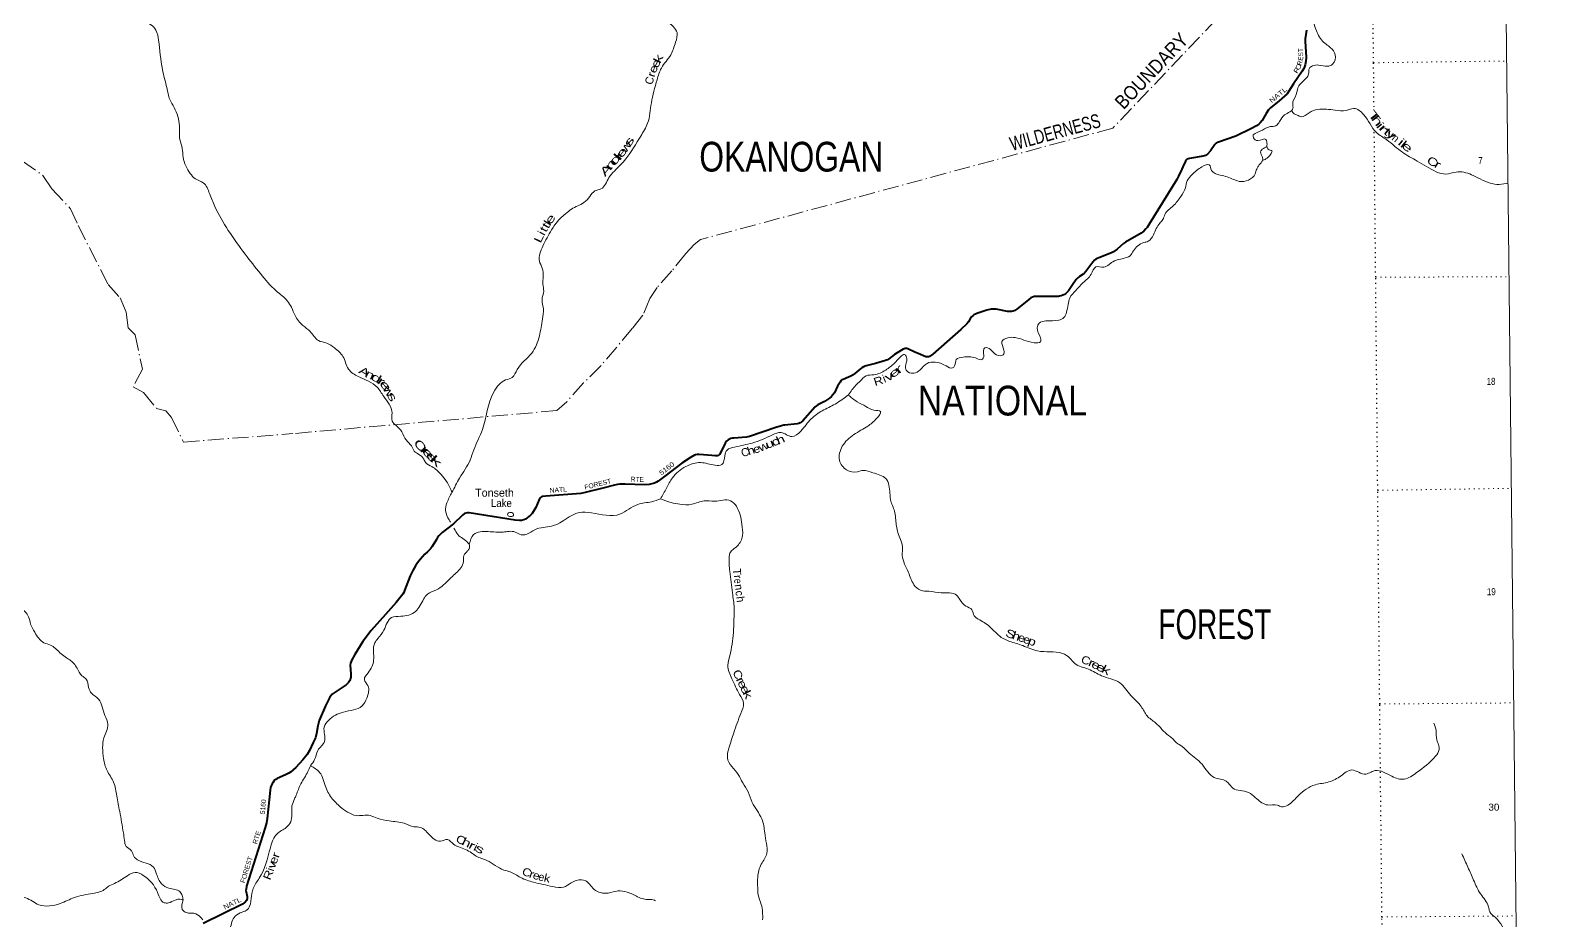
# Model space of a CAD drawing. Header units: feet. Extents: x -2 to 244583, y 367190 to 553316.
# Drawn here: x 206434 to 244583, y 462926 to 485162 of the extents above; entities that cross this region are included whole.
import ezdxf
from ezdxf.enums import TextEntityAlignment as Align

# ---------------------------------------------------------------- set-up
doc = ezdxf.new("R2010")
doc.units = ezdxf.units.FT
doc.header["$LTSCALE"] = 80
doc.linetypes.add('DOT_DASHED', pattern=[7.7, 5, -1.2, 0.3, -1.2])
doc.linetypes.add('DOTTED', pattern=[1.5, 0.3, -1.2])
for name, color, linetype, lineweight in [('26', 7, 'Continuous', 40), ('27', 7, 'Continuous', 35), ('39', 7, 'Continuous', 13), ('4', 7, 'Continuous', 13), ('41', 7, 'Continuous', 13), ('44', 7, 'DOT_DASHED', 13), ('6', 7, 'DOTTED', 25), ('7', 7, 'DOTTED', 13)]:
    doc.layers.add(name, color=color, linetype=linetype, lineweight=lineweight)

msp = doc.modelspace()

# ---------------------------------------------------------------- linework, layer by layer
at = {"layer": '26'}
for points in [[(238315.56, 485169.62), (238282.99, 484954.51), (238277.35, 484894.1), (238302.55, 484486.71), (238294.55, 484393.06), (238277.66, 484305.27), (238261.66, 484253.69), (238246.33, 484215.64), (238201.74, 484144.98), (237988.8, 483828.57), (237875.66, 483644.55), (237828.81, 483581.32), (237764.82, 483519.07), (237630.15, 483406.16), (237413.74, 483227.36), (237365.74, 483177.55), (237305.45, 483089.7), (237203.09, 482916.08), (237158.25, 482854.89), (237121.32, 482821.8), (237066.21, 482784.45), (236923.53, 482703.6), (236548.67, 482525.82), (236111.19, 482375.34), (236082.31, 482361.11), (236061.86, 482348.66), (236046.76, 482337.99), (236023.78, 482311.29), (235913.59, 482155.91), (235838.78, 482074.73), (235813.89, 482055.17), (235787.22, 482040.94), (235734.78, 482025.72), (235386.34, 481965.6), (235357.04, 481959.12), (235333.93, 481944.89), (235309.04, 481923.54), (235286.97, 481895.29), (235225.87, 481755.95)], [(235225.87, 481755.95), (235199.49, 481695.8), (235117.06, 481519.77), (235074.65, 481441.14), (234386.04, 480322.46), (234328.68, 480242.64), (234298.46, 480205.28), (234245.13, 480150.14), (234180.46, 480098.85), (233793.61, 479876.22), (233738.52, 479839.15), (233581.9, 479701.23), (233526.08, 479653.87), (233494.08, 479632.53), (233444.78, 479604.04), (233126.11, 479484.89), (233079.89, 479465.32), (233049.5, 479450.19), (233019.45, 479424.41), (232976.79, 479376.39), (232801.7, 479138.03), (232759.53, 479091.83), (232730.59, 479072.22), (232641.71, 479020.64), (232600.44, 478986.21), (232558.16, 478940.59), (232464.45, 478810.21), (232368.85, 478657.77), (232350.47, 478638.6), (232290.63, 478586.62), (232263.97, 478570.62), (232224.86, 478551.05), (232187.53, 478536.82), (232144.87, 478526.15), (232116.42, 478520.81), (232069.16, 478516.88), (231537.19, 478516.51), (231507.59, 478515.48), (231470.26, 478501.25), (231429.37, 478479.9), (231373.59, 478445.18), (231072.96, 478204.2), (231022.2, 478170.75), (230984.08, 478152.62), (230939.64, 478141.95), (230896.98, 478138.39), (230845.96, 478141.67), (230560.12, 478198.86), (230511.84, 478203.06), (230473.02, 478202.42), (230435.68, 478197.08), (230323.59, 478171.77), (230075.82, 478091.01), (230040.17, 478076.12), (229999.28, 478054.78), (229974.4, 478035.21), (229940.62, 478004.97), (229906.85, 477960.51), (229867.74, 477880.46), (229830.56, 477834.44), (229674.03, 477690.45), (228978.24, 477072.96), (228894.48, 477021.33), (228871.37, 477010.65), (228848.26, 477005.32), (228825.15, 477005.32), (228802.47, 477011.55), (228608.64, 477089.32), (228528.7, 477123.67)], [(228528.7, 477123.67), (228348.75, 477206.31), (228329.64, 477213.44), (228324.31, 477214.33), (228306.08, 477216.99), (228287.86, 477216.99), (228261.64, 477211.65), (228239.87, 477202.76), (228197.82, 477179.82), (228018.78, 477065.79), (227865.67, 476949.3), (227846.12, 476936.84), (227798.05, 476918.76), (227548.19, 476844.04), (227314.6, 476785.65), (227244.25, 476760.37), (227201.72, 476737.63), (227179.5, 476721.62), (227075.39, 476636.4), (226983.07, 476563.31), (226931.52, 476529.51), (226870.61, 476497.71), (226734.2, 476444.13), (226706.65, 476431.68), (226691.05, 476420.07), (226661.32, 476380.1), (226598.71, 476279.12), (226516.44, 476107.95), (226473.53, 476048.71), (226443.56, 476015.46), (226397.34, 475978.1), (226266.97, 475893.82), (226106.7, 475807.35), (226069.37, 475786), (226036.07, 475756.74), (225729.81, 475414.29), (225686.28, 475373.34), (225664.95, 475359.11), (225629.4, 475344.88), (225584.39, 475335.16), (225283.69, 475306.13), (225251.65, 475302.19), (225196.54, 475287.96), (225055.73, 475243.88), (224393.93, 475015.82), (224358.38, 475006.93), (224320.48, 474999.73), (224005.64, 474976.53), (223971.75, 474974.91), (223933.52, 474971.35), (223910.42, 474964.24), (223864.2, 474937.56), (223825.98, 474903.76), (223786.6, 474851.76), (223687.19, 474644), (223647.32, 474571.14), (223637.54, 474560.47), (223624.21, 474548.01), (223592.33, 474539.4), (223536.22, 474535.56), (223451.75, 474543.23), (223138.03, 474571.14), (223086.01, 474569.75), (223045.59, 474564.02), (223018.92, 474553.35), (222920.47, 474494.35), (222707.75, 474349.47), (222278.77, 474025.29), (222114.1, 473904.12), (222069.66, 473875.66), (222020.23, 473855.42), (221954.11, 473832.97), (221886.56, 473818.74), (221761.91, 473810.88), (221291.89, 473829.69), (221154.18, 473827.63), (221099.07, 473820.52), (221023.24, 473805.2), (220729.31, 473723.72), (220261.23, 473607.12), (220182.69, 473594.63), (219308.8, 473529.31), (219222.76, 473516.37), (219188.99, 473500.36), (219171.21, 473486.13), (219141.34, 473447.81), (219055.89, 473246.33), (218993.45, 473133.94), (218966.78, 473091.25), (218926.2, 473050.22)], [(218926.2, 473050.22), (218845.9, 472984.53), (218796.13, 472950.73), (218757.02, 472932.95), (218701.91, 472920.49), (218646.81, 472916.94), (218544.57, 472924.89), (217393.61, 473112.77), (217351.79, 473114.39), (217307.35, 473107.28), (217277.13, 473093.05), (217229.88, 473051.55), (217004.14, 472833.69), (216722.18, 472616.96), (216634.51, 472532.74), (216604.29, 472495.39), (216576.06, 472446.85), (216468.3, 472271.27), (216450.52, 472244.59), (216427.41, 472214.35), (216349.2, 472134.31), (216286.27, 472076.37), (216167.88, 471943.98), (216104.77, 471863.94), (216053.52, 471787.65), (215982.11, 471671.84), (215914.58, 471536.81), (215778.57, 471168.46), (215760.8, 471123.99), (215736.44, 471079.16), (215566.75, 470872.3), (215306.02, 470575.05), (214946.38, 470175.15), (214737.63, 469892.88), (214533.41, 469574.29), (214457.78, 469437.74), (214425.78, 469352.36), (214420.88, 469301.63), (214440.01, 469089.1), (214435.14, 469006.73), (214411.56, 468925.46), (214376.01, 468868.54), (214323.51, 468810.9), (213972.48, 468576.83), (213937.91, 468541.99), (213901.38, 468487.89), (213805.05, 468287.2), (213647.17, 467918.69), (213611.62, 467787.06), (213582.04, 467598.39), (213551.18, 467491.79), (213497.85, 467374.39), (213401.86, 467171.61), (213342.61, 467075.08), (213234.76, 466936.82), (213062.18, 466751.24)], [(213062.18, 466751.24), (212925.8, 466630.89), (212887.11, 466604.4), (212801.69, 466560.99), (212596.5, 466473.59), (212559.34, 466451.62), (212532.87, 466429.21), (212508.44, 466402.73), (212484.14, 466366.08), (212467.73, 466337.54), (212447.37, 466288.65), (212433.12, 466245.87), (212421.56, 466180.98), (212392.16, 465944.16), (212343.38, 465472.75), (212327.26, 465365.83), (212299.6, 465251.75), (211832.93, 463779.81), (211817.27, 463705.58), (211815.23, 463677.07), (211817.65, 463640.19), (211844.06, 463525.74), (211845.77, 463469.28), (211841.7, 463446.87), (211831.52, 463426.5), (211792.84, 463379.65), (211772.48, 463363.35), (211733.32, 463337.53), (210745.38, 462849.99)]]:
    msp.add_lwpolyline(points, dxfattribs=at)
at = {"layer": '39'}
for points in [[(221359.09, 496884.5), (221006.23, 496699.79), (220870.66, 496585.94), (220672.88, 496442.6), (220533.69, 496193.12), (220231.39, 495898.07), (220147.91, 495588.94), (220090.37, 495300.54), (219963.08, 495176.73), (219882.59, 494926.34), (219784.26, 494655.37), (219779.96, 494444.86), (219752.83, 494041.69), (219922.7, 493599.75), (220033.01, 493318.56), (219989.29, 492712.74), (219974.15, 492093.3), (220021.16, 491843.29), (220171.86, 491566.9), (220344.74, 491070.39), (220659.54, 490335.77), (220821.19, 489788.46), (220949.91, 489608.78), (220975.25, 489325.99), (221094.46, 488326.66), (221129.27, 487967.15), (221274.73, 487532.85), (221340.42, 487256.88), (221406.01, 487098.27), (221575.05, 486702.85), (221722.84, 486139.09), (221912.29, 485733.94), (222065.5, 485542.59), (222273.9, 485433.21), (222495.69, 485255.29), (222587.37, 485109.31), (222549.15, 484871.86), (222429.37, 484555.97), (222194.48, 484225.78), (222088.42, 483934.43), (221945.1, 483353.04), (221851.03, 482845.42), (221678.72, 482524.5), (221306.45, 481956.99), (221020.55, 481650.12), (220885.82, 481489.75), (220686.55, 481204.74), (220535.69, 481153.33), (220406.56, 481019.38), (220257.59, 480862.79), (219948.83, 480701.16), (219803.22, 480583.08), (219665.67, 480467.18), (219533, 480304.83), (219452.2, 480183.92), (219234.93, 479775.15), (219148.61, 479399.19), (219216.48, 479226.46), (219242.57, 479014.5), (219231.83, 478824.1), (219255.2, 478650.53), (219212.54, 478435.24), (219247.08, 478203.21), (219223.2, 477955.9), (219147.87, 477531.59), (218955.24, 477103.05), (218592.3, 476691.52), (218468.31, 476496.96), (218303.54, 476431.13), (218143.62, 476320.87), (218001.49, 476121.92), (217722.7, 475196.02), (217507.32, 474682.07), (217416.72, 474431.48), (217153.68, 473979.35), (216963.85, 473619.65)], [(208101, 487228.43), (208159.28, 486956.56), (208342.93, 486788.55), (208475.62, 486637.65), (208525.23, 486491.03), (208691.64, 486373.23), (208732.44, 486163.7), (208784.91, 485976.67), (208900.78, 485855.76), (208992.83, 485712.08), (209150.18, 485446.39), (209440.47, 485309.01), (209566.84, 485170.11), (209634.74, 484922.72), (209726.94, 484188.27), (209837.57, 483735.45), (209914.62, 483437.68), (210024.04, 483237.72), (210153.01, 482779.22), (210166.19, 482437.58), (210225.45, 482216.31), (210246.26, 481994.21), (210424.68, 481591.4), (210552.98, 481456.59), (210749.41, 481355.62), (210906.75, 481089.94), (211036.9, 480769.04), (211375.28, 480169.38), (211796.57, 479573.54), (212177.1, 479088.1), (212570.61, 478659.58), (212851.25, 478402.62), (212957.14, 478247.95)], [(239303.63, 486715.61), (239349.87, 486508.07), (239299.21, 486175.28), (239165.06, 485982.55), (238780.26, 485772.96), (238578.41, 485631.56), (238489.06, 485423.49), (238530.78, 485242.17), (238686.19, 484929.45), (238803.55, 484818.36), (238914.37, 484733.44), (239028.85, 484557.54), (238962.3, 484319.55), (238839.73, 484270.7), (238616.56, 484300.89), (238465.19, 484277.8), (238385.29, 484219.64), (238365.7, 484071.56), (238314.74, 483979.55), (238121.99, 483781.67), (238053.06, 483563.86), (237968.49, 483315.41), (237974.21, 483222.45), (237944.93, 483163.22)], [(237323.95, 482262.65), (237321.53, 482380.54), (237298.14, 482442.83), (237096.3, 482412.72), (236989.79, 482483.55), (236984.5, 482552.24), (237098.65, 482619.15), (237313.16, 482732.46), (237409.8, 482760.58), (237549.03, 482783.44), (237642.18, 482892.44), (237764.77, 483052.58), (237894.93, 483129.9), (237945.68, 483162.38)], [(237944.99, 483163.35), (238005.13, 483079.37), (238082.59, 483048.46), (238180.5, 483005.79), (238376.99, 483108.64), (238596.12, 483189.67), (239027.53, 483171.5), (239302.93, 483162.53), (239496.28, 483214.74), (239739.88, 483061.51), (240059.54, 482618.35), (240319.98, 482429.02), (240708.04, 482120.69), (241078.32, 481901.06), (241556.7, 481634.91), (241794.57, 481574.65), (242048.65, 481625.98), (242438.41, 481560.49), (242648.76, 481455.19), (242899.54, 481352.69), (243124.84, 481316.47), (243355.23, 481352.47)], [(237323.64, 482263.23), (237207.5, 482194.27), (237171.82, 482153.12), (237196.22, 482034.21), (237217.29, 481988.07), (237212.5, 481917.16)], [(237212.5, 481917.16), (237296.85, 481953.15), (237428.01, 482087.14), (237446.89, 482162.36), (237406.28, 482169.69), (237359.28, 482195.11), (237323.64, 482263.23)], [(226864.52, 476055.26), (227056.99, 476298.84), (227158.39, 476399.9), (227311.8, 476534.31), (227505.58, 476562.25), (227798.96, 476679.07), (228016.45, 476851.11), (228167.44, 477007.74), (228267.54, 477068.31), (228319.25, 477006.56), (228300.5, 476811.96), (228315.15, 476672.62), (228500.65, 476599.23), (228656.99, 476683.12), (228834.17, 476846.31), (229035.98, 476878.44), (229306.84, 476784.41), (229471.7, 476732.88), (229519.31, 476786.39), (229563.07, 476940.99), (229734.02, 477000.87), (230042.01, 476980.38), (230216.62, 476949.28), (230247.93, 477008.55), (230242.99, 477170.32), (230276.22, 477235.7), (230418.71, 477189.83), (230570.87, 477057.13), (230734.74, 477060.22), (230754.96, 477173.91), (230702.46, 477391.45), (230848.51, 477485.26), (231034.6, 477490.79), (231506.46, 477362.1), (231667.94, 477385.38), (231666.23, 477480.45), (231584.68, 477737.9), (231635.28, 477850.14), (231804.24, 477907.96), (232125.66, 477928.19), (232252.06, 477989.25), (232316.46, 478121.99), (232355.48, 478314.95), (232397.07, 478477.6), (232549.42, 478670.68), (232728.19, 478858.18), (232932.78, 479072.47), (233050.89, 479256.8), (233249.37, 479248.41), (233379.71, 479315.61), (233413.59, 479344.58), (233704.94, 479461.36), (233905.98, 479535.97), (233988.77, 479658.94), (234242.1, 479864.03), (234354.85, 479896.51), (234487.52, 480058.86), (234648.24, 480349.22), (234723.55, 480437.64), (234775.84, 480568.12), (234982.49, 480780.43), (235172.52, 481016.71), (235288.02, 481233.36), (235331.49, 481404.15), (235456.06, 481566.35), (235701.52, 481759.15), (235884.82, 481807.13), (235939.94, 481668.55), (236158.61, 481551.27), (236490.42, 481444.22), (236626.92, 481394.19), (237030.37, 481579.86), (237068.68, 481699.96), (237109.81, 481775.61), (237200.71, 481885.91), (237212.5, 481917.16)], [(212957.14, 478247.95), (213042.88, 478041.64), (213237.58, 477794.41), (213420.45, 477642.06), (213624.86, 477417.28), (213834.52, 477350.41), (214026.92, 477230.62), (214239.17, 477020.14), (214376.44, 476703.04), (214624.71, 476515.5), (215092.93, 476251.18), (215256.95, 476021.58), (215466.82, 475606.7), (215470.46, 475404.43), (215567.63, 475290.93), (215712.13, 475133.81), (215816.97, 474931.43), (215949.19, 474782.17), (216018.29, 474653.97), (216137.16, 474571.23), (216258.68, 474454.15), (216306.89, 474361.98), (216456.33, 474267.68), (216690.62, 474069.76), (216827.32, 473896.3), (216963.85, 473619.65)], [(222171.38, 473463.47), (222325.02, 473730.92), (222470.21, 473984.55), (222805.1, 474268.08), (223177.74, 474366.16), (223541.16, 474302.2), (223704.82, 474317.42), (223779.74, 474539.39), (223835.9, 474680.06), (224020.72, 474756.39), (224464.17, 474855.81), (224968.48, 475059.57), (225183.97, 475118.26), (225456.97, 475018.2), (225677.14, 475153.87), (225938.8, 475458.27), (226214.42, 475661.76), (226537.23, 475829.72), (226864.17, 476055.52)], [(226864.52, 476055.26), (227090.77, 475884.68), (227301.27, 475771.3), (227499.27, 475677.91), (227671.93, 475642.72), (227577.84, 475473.01), (227350.67, 475276.5), (227004.35, 475065.6), (226716.13, 474774.87), (226645.56, 474423.49), (226823.93, 474184.05), (227093.92, 474138.56), (227241.06, 474171.69), (227474.86, 474113.37), (227801.26, 473969.8), (227905.01, 473603.5), (227930.98, 473397.61), (228031.21, 473114.2), (228050.64, 472934.48), (228104.92, 472617.84), (228216.47, 472267.87), (228214.38, 472047.28), (228367.74, 471623.24), (228504.83, 471316.25), (228667.21, 471177.68), (228880.18, 471151.34), (229186.52, 471110.59), (229572.12, 471051.09), (229650.97, 470943.31), (229805.7, 470780.32), (229955.1, 470688.04), (230012.5, 470535.34), (230109.01, 470458.25), (230397.85, 470265.41), (230688, 469999.75), (230896.22, 469900.48), (231221.96, 469793.32), (231594.72, 469660.74), (232213.13, 469597.54), (232401.41, 469481.71), (232523.18, 469350.47), (232869.89, 469203.23), (233188.52, 469041.3), (233651.17, 468861.85), (233925.94, 468551.39), (234183.98, 468270.96), (234329.79, 468041.02), (234539.4, 467864.9), (234864.93, 467545.27), (234961.33, 467474.25), (235060.33, 467370.9), (235209.88, 467270.53), (235382.78, 467109.9), (235703.57, 466828.63), (236009.09, 466496.49), (236306.18, 466406.99), (236380.33, 466335.55), (236510.12, 466208.5), (236709.26, 466163.7), (236914.88, 466096.76), (237073.11, 465964.18), (237345.03, 465811.48), (237587.99, 465805.95), (237691.94, 465765.42), (237849.05, 465806.83), (238109.81, 466048.49), (238534.02, 466317.51), (238872.77, 466386.62), (239175.54, 466544.09), (239446.18, 466686.78), (239796.13, 466584.12), (239924.77, 466633.09), (240027.33, 466669.42), (240448.82, 466527.64), (240751.66, 466456.47), (241064.43, 466620.19), (241534.71, 467027.67), (241626.8, 467195.33), (241610.42, 467318.44), (241565.74, 467439), (241551.47, 467669.4), (241491.43, 467856.44)], [(216963.85, 473619.65), (216836.91, 473364.33), (216802.15, 473159.32), (216891.17, 472936.4), (216923.51, 472877.58)], [(217393.88, 472330.78), (217504.94, 472569.61), (217869.92, 472643.26), (218238.46, 472632.01), (218542.05, 472631.66), (218691.01, 472563.66), (219085.07, 472708.68), (219498.46, 472791.35), (220138.2, 473117.04), (220449.94, 473112.8), (221160.91, 473079.68), (221603.79, 473322.75), (221952.74, 473388.01), (222176, 473465.06)], [(224725.5, 462943), (224692.27, 463326.81), (224613.04, 463568.13), (224601.81, 463741.92), (224601.12, 464004.95), (224690.37, 464330.38), (224833.21, 464602.18), (224818.57, 464852.81), (224777.41, 465115.07), (224704.34, 465463.74), (224462.14, 465875.98), (224360.18, 466143.17), (224226.65, 466365.25), (224115.63, 466573.59), (223845.07, 466987.32), (223881.2, 467228.79), (224005.77, 467615.58), (224183.22, 468100.49), (224247.52, 468350.58), (224150.41, 468573.35), (223959.23, 468962.28), (223855.96, 469302.28), (223902.23, 469541.91), (223992.99, 470120.29), (224007.35, 470446.33), (224012.22, 470737.79), (223971.11, 471109.31), (223904.73, 471648.3), (223888.23, 472002.09), (223906.71, 472099.56), (224093.61, 472285.19), (224220.51, 472542.53), (224207.28, 472827.58), (224069.7, 473274.17), (223923.51, 473413.05), (223525.02, 473401.49), (223261.75, 473410.68), (222957.72, 473324.01), (222660.17, 473326.49), (222436.82, 473366.79), (222176, 473465.06)], [(218498.6, 473043.08), (218498.09, 473077.62), (218434.43, 473122.8), (218378, 473109.6), (218352.35, 473072.69), (218367.24, 473032.51), (218433.64, 473016.48), (218460.31, 473019.81), (218498.6, 473043.08)], [(217008.73, 472729.5), (217039.52, 472678.18), (217135.14, 472538.35), (217264.27, 472447.71), (217393.88, 472330.78)], [(204197.03, 472603.53), (204428.64, 472270.66), (204687.36, 471997.04), (204943.68, 471935.81), (205092.6, 471783.24), (205209.73, 471504.54), (205428.07, 471420.24), (205710.69, 471165.34), (205769.87, 470948.12), (205951.58, 470776.02), (206177.38, 470722.22), (206384.09, 470516.27), (206436.48, 470333.29), (206537.84, 470131.14), (206766, 469866.98), (206931.24, 469805.8), (207169.98, 469616.73), (207299.72, 469510.28), (207414.58, 469437.9), (207594.94, 469233.4), (207718.4, 469039.82), (207823.31, 468959.13), (207884.38, 468748.01), (207960.29, 468601.96), (208133.32, 468458), (208224.44, 468261.7), (208293.65, 468048.73), (208365.05, 467827.72), (208266.91, 467485.71), (208235.5, 467244.27), (208257.41, 466969.59), (208344.52, 466674.06), (208510.51, 466382.26), (208588.56, 466035.96), (208661.34, 465651.1), (208753.43, 465116.94), (208781.7, 464925.35), (208823.26, 464776.53), (208953.04, 464668.05), (209016.65, 464529.83), (209107.56, 464440.75), (209501.97, 464261.1), (209582.52, 464086.82), (209709.05, 463842.72), (209889.5, 463731.3), (210166.56, 463646.23), (210221.23, 463548.28), (210247.78, 463439.6)], [(213427.88, 466790.79), (213532.37, 466944.51), (213611.24, 467172.62), (213779.16, 467400.38), (213770.72, 467756.34), (213878.96, 467926.32), (214251.66, 468133.67), (214716.41, 468286.1), (214836.29, 468484.63), (214859.03, 468794.64), (214775.37, 468944.81), (214869.42, 469116.55), (215005.5, 469426.67), (215036.06, 469864.3), (215111.08, 469968.91), (215261.08, 470180.15), (215455.72, 470497.44), (215681.88, 470525.99), (216052.09, 470646.28), (216255.04, 470951.6), (216347.91, 471076.78), (216574.63, 471186.27), (216909.67, 471461.7), (217158.26, 471705.15), (217242.66, 471850.4), (217261.41, 472045), (217350.45, 472157.97), (217397.77, 472227.66), (217393.88, 472330.78)], [(182633.31, 465861.07), (183096, 465831.76), (183707.08, 465940.04), (183915.06, 465964.76), (184331.18, 466006.11), (184909.55, 466032.75), (185205.04, 466132.2), (185498.41, 466138.53), (185886.13, 466280.43), (186123.96, 466427.18), (186760.5, 466770.7), (187056.71, 466835.76), (187514.61, 466912.41), (187786.4, 466885.91), (188336.27, 466725.8), (189030.88, 466419.11), (189654.33, 466029.95), (190096.11, 465713.75), (190332.92, 465617.7), (191062.72, 465273.32), (191470.58, 465031.25), (191777.56, 464869.95), (192541.98, 464516.2), (192944.43, 464241.64), (193293.23, 464113.62), (193765.8, 464069.19), (194063.56, 464059.43), (194437.78, 463974.44), (195319.26, 464025.83), (195595.73, 463969.08), (195766.02, 463859.46), (196122.96, 463826.7), (196418.49, 463729.89), (196881.35, 463567.91), (197394.5, 463421.18), (198113.36, 463408.37), (199223.8, 463351.4), (199636.34, 463370.42), (199964.92, 463436.19), (200423.62, 463474.41), (200800.04, 463575.6), (201422.29, 463633.54), (201903.79, 463645.95), (202294.58, 463640.22), (203382.77, 463679.89), (203645.29, 463612.72), (203857.94, 463607.2), (204092.35, 463626.42), (204696.34, 463588.87), (205228.43, 463602.38), (205365.42, 463633.66), (205629.25, 463600.92), (205897.46, 463552.08), (206317.71, 463492.36), (206645.18, 463319.36), (207172.88, 463348.96), (207530.08, 463498.29), (207991.44, 463603.34), (208276.89, 463698.52), (208380.46, 463779.66), (208534.78, 463853.8), (208852.7, 464042.75), (209047.32, 464125.85), (209251.29, 464051.35), (209608.38, 463622.05), (209771.5, 463370.65), (209880.97, 463362.89), (210047.43, 463437.3), (210140.12, 463457.51), (210247.67, 463438.42)], [(213072, 466056.84), (213189.12, 466339.11), (213365.69, 466647.98), (213427.88, 466790.79)], [(213428.48, 466791.68), (213657.54, 466625.16), (213809.95, 466253.7), (213981.21, 465959.5), (214209.9, 465735.17), (214626.2, 465544.73), (214737.36, 465552.9), (214919.63, 465546.22), (215096.88, 465480.77), (215397.66, 465411.58), (215769.06, 465353.84), (216013.48, 465267.4), (216171.61, 465252.17), (216387.22, 465080.2), (216675.65, 464909.61), (216849.02, 464947.28), (217004.97, 464828.82), (217137.68, 464764.55), (217452.05, 464614.68), (217570.93, 464531.94), (217835.94, 464425.65), (218259.18, 464186.79), (218417.9, 464139.2), (218677.47, 463998.41), (218999.31, 463883.08), (219482.97, 463772.82), (219752.42, 463757.67), (219940.73, 463864.42), (220077.25, 463925.67), (220306.08, 463917.85), (220406.93, 463824.65), (220508.22, 463707.18), (220868.17, 463610.78), (221108.05, 463663.87), (221341.3, 463635.9), (221602.45, 463519.42), (221749.18, 463463.51), (221876.89, 463451.76), (222020.9, 463434.24), (222047.49, 463418.55)], [(210514.75, 460531.97), (210481, 460695.12), (210506, 460855.49), (210692.7, 461124.56), (210863.59, 461472.19), (211000.93, 461778.63), (211129, 461947.29), (211226.29, 462232.64), (211339.73, 462423.24), (211424.51, 462726.53), (211547.69, 463032.67), (211723.63, 463137.62), (211851.94, 463197.04), (211927.86, 463342.32), (211965.01, 463600.07), (211996.8, 463726.19), (212149.39, 463980.36), (212427.07, 464741), (212595.82, 465094.66), (212821.38, 465247.22), (212933.72, 465393.29), (212964.45, 465569.97), (212966.02, 465786.48), (213029.13, 465963.86), (213072, 466056.84)], [(242193.94, 464587.77), (242345.59, 464258.79), (242487.05, 463933.67), (242665.36, 463584.97), (242859.28, 463268.93), (242891.89, 463144.1), (243032.12, 462999.03), (243343.87, 462545.61), (243551.47, 462289.37)], [(210247.78, 463439.6), (210226.4, 463202.42), (210331.31, 463121.74), (210513.83, 463105.44), (210683.87, 463007.95), (210737.93, 462942.67)]]:
    msp.add_spline(points, degree=3, dxfattribs=at)
at = {"layer": '4'}
msp.add_lwpolyline([(0, 551604.47), (30320.18, 551625.32), (60640.31, 551687.89), (90960.33, 551792.15), (121280.18, 551938.12), (151599.79, 552125.8), (181919.11, 552355.19), (212238.1, 552626.27), (242556.67, 552939.07), (244583.23, 368785.28), (214011.34, 368469.87), (183439.05, 368196.52), (152869.71, 367965.22), (122293.47, 367775.98), (91720.3, 367628.78), (61146.96, 367523.65), (30573.51, 367460.56), (0, 367439.54)], close=True, dxfattribs=at)
at = {"layer": '44'}
for points in [[(230385.63, 506735.44), (231444.64, 504036.28), (232843.08, 496095.1), (234996.87, 492738.36), (237337.4, 486785.71), (233470.76, 482721.41), (223172.76, 479938.29), (223017.37, 479819.39), (222803.01, 479593.77), (222455.03, 479157.17), (222085.77, 478741.3), (221905.79, 478470.46), (221731.07, 478048.58), (221475.33, 477726.44), (220690.98, 476793.4), (220249.98, 476355.66), (219830.33, 475888.81), (219586.59, 475667.56), (212984.67, 475092.07)], [(206234.47, 481901.96), (206744.05, 481540.08), (206969.73, 481208.11), (207431.82, 480709.92), (207625.11, 480290.42), (208374.1, 478813.72), (208674.13, 478481.41), (208821.98, 478123.45), (208872.06, 477730.99), (209050.31, 477559.42), (209228.38, 476697.53), (209002.06, 476262.47), (209256.18, 476114.82), (209583.65, 475716.53), (209815.82, 475661.23), (209957.76, 475496.91), (210253.51, 474877.89), (212984.67, 475092.07)]]:
    msp.add_lwpolyline(points, dxfattribs=at)
at = {"layer": '6'}
for points in [[(240000.47, 483252.59), (239989.74, 484357.15), (239921.85, 489693.56), (239864.12, 495028.14), (239776.26, 500350.01), (239710.08, 505704.66), (239714.3, 506834.71)], [(240226.41, 460786.74), (240198.51, 463012.35), (240143.02, 468334.83), (240093.31, 473673.6), (240041.8, 479000.2), (240005.83, 482701.33)]]:
    msp.add_lwpolyline(points, dxfattribs=at)
at = {"layer": '7'}
for p, q in [((239989.74, 484357.15), (243310.91, 484401.76)), ((240041.8, 479000.2), (243370.26, 479008.76)), ((240093.31, 473673.6), (243428.41, 473724.03)), ((240143.02, 468334.83), (243487.42, 468362.12)), ((240198.51, 463012.35), (243545.99, 463039.2))]:
    msp.add_line(p, q, dxfattribs=at)

# ---------------------------------------------------------------- texts
at = {"layer": '27'}
for s, rotation, width, p in [('T', 93.54, 0.9, (238221.71, 484677.58)), ('S', 93.54, 0.75, (238228.93, 484571.73)), ('E', 84.117, 0.8, (238229.21, 484456.12)), ('F', 56.06, 1.55, (238115.74, 484136.74)), ('O', 57.746, 1.25, (238162.95, 484221.84))]:
    msp.add_text(s, height=120, rotation=rotation, dxfattribs=dict(at, width=width)).set_placement(p, align=Align.CENTER)
msp.add_text('R', height=120, rotation=72.11, dxfattribs=at).set_placement((238200.97, 484335.72), align=Align.CENTER)
for s, rotation, width, p in [('NATL', 39.564, 1.25, (237443.95, 483343.12)), ('5160', 37.078, 1.2, (222193.53, 474042.74)), ('FOREST', 13.988, 1.05, (220290.3, 473689.07)), ('NATL', 4.275, 1.05, (219408.28, 473610.89)), ('RTE', 72.409, 1.05, (212090.65, 464820.96)), ('FOREST', 72.409, 1.05, (211781.76, 463850.03)), ('NATL', 26.266, 1.15, (211288.45, 463196.05))]:
    msp.add_text(s, height=120, rotation=rotation, dxfattribs=dict(at, width=width)).set_placement(p)
for s, rotation, p in [('RTE', 357.708, (221425.73, 473894.39)), ('5160', 84.092, (212283.86, 465577.63))]:
    msp.add_text(s, height=120, rotation=rotation, dxfattribs=at).set_placement(p)
at = {"layer": '41'}
for s, rotation, width, p in [('k', 64.271, 1.55, (222207.97, 484414.76)), ('r', 72.38, 1.25, (222037.17, 484035.47)), ('e', 67.618, 1.25, (222082.26, 484162.7)), ('e', 63.051, 1.4, (222144.76, 484296.2)), ('T', 307.435, 1.95, (239924.79, 482956.72)), ('h', 306.255, 1.8, (239997.85, 482849.23)), ('i', 308.344, 1.6, (240071.1, 482729.34)), ('r', 311.643, 2.1, (240159.06, 482649.32)), ('t', 319.958, 1.8, (240270.64, 482563.6)), ('y', 324.011, 1.8, (240370.64, 482491.62)), ('e', 52.959, 1.7, (221281.24, 482058.48)), ('w', 56.539, 1.6, (221388.6, 482205.99)), ('s', 58.718, 1.8, (221470.19, 482335.36)), ('i', 320.533, 1.65, (240616.45, 482299.02)), ('l', 320.533, 1.6, (240676.24, 482245.77)), ('e', 321.002, 1.8, (240766.51, 482178.54)), ('n', 49.61, 1.95, (221002.01, 481753.34)), ('d', 48.926, 2.05, (221108.92, 481871.42)), ('r', 48.001, 2.15, (221209.29, 481965.53)), ('C', 330.118, 1.35, (241410.72, 481800.42)), ('r', 331.102, 1.6, (241543.84, 481728.26)), ('A', 50.322, 1.75, (220886.63, 481615.67)), ('t', 59.104, 1.45, (219394.34, 480239.3)), ('l', 57.142, 1.35, (219432.74, 480301.25)), ('e', 55.351, 1.65, (219497.53, 480394.23)), ('L', 64.103, 1.4, (219221.69, 479929.37)), ('i', 61.819, 1.25, (219287.59, 480053.21)), ('t', 60.819, 1.35, (219336.41, 480149.44)), ('A', 329.099, 1.45, (214722.17, 476550.4)), ('n', 333.972, 1.45, (214869.95, 476475.92)), ('d', 329.455, 1.7, (215022, 476398.63)), ('R', 17.966, 1.2, (227645.5, 476313.26)), ('i', 22.441, 1.05, (227799.85, 476368.08)), ('v', 28.376, 1.55, (227931.27, 476434.89)), ('e', 38.199, 1.75, (228072.19, 476540.14)), ('r', 41.44, 2.1, (228190.06, 476626.95)), ('r', 326.185, 1.8, (215144.06, 476318.73)), ('e', 313.703, 2, (215231.89, 476220.34)), ('w', 300.803, 1.5, (215295.66, 476100.69)), ('s', 300.153, 1.75, (215379.73, 475965.47)), ('c', 23.421, 1.45, (225080.45, 474802.66)), ('h', 24.01, 1.4, (225210.91, 474850.55)), ('C', 311.146, 1.65, (216091.14, 474728.73)), ('r', 316.133, 2.2, (216215.76, 474613.66)), ('e', 315.018, 2.05, (216298.57, 474528.43)), ('e', 314.112, 2, (216389.85, 474434.14)), ('h', 18.363, 1.25, (224463.42, 474575.52)), ('e', 18.175, 1.15, (224601.96, 474613.56)), ('w', 22.002, 1.3, (224783.46, 474681)), ('u', 22.212, 1.4, (224936.21, 474744.09)), ('k', 315.687, 2.25, (216493.59, 474335.32)), ('T', 274.123, 1.05, (223985.32, 471631.53)), ('e', 273.033, 0.8, (224013.83, 471398.45)), ('S', 338.095, 1.35, (230880.89, 469992.87)), ('h', 341.765, 1.25, (231033.31, 469938.03)), ('e', 341.816, 1.15, (231168.36, 469894.27)), ('e', 341.816, 1.15, (231294.03, 469848.54)), ('p', 340.47, 1.3, (231425.75, 469804.12)), ('C', 338.513, 1.15, (232762.05, 469334.94)), ('r', 336.914, 1.45, (232899.69, 469276.21)), ('e', 333.067, 1.4, (233006.88, 469223.2)), ('e', 333.053, 1.4, (233131.51, 469158.78)), ('k', 333.053, 1.6, (233261.13, 469095.18)), ('C', 294.159, 1.2, (224014.97, 469033.47)), ('r', 296.025, 1.5, (224080.7, 468895.85)), ('e', 296.025, 1.35, (224132.77, 468786.67)), ('e', 296.329, 1.35, (224198.34, 468656.86)), ('k', 296.814, 1.55, (224263.66, 468526.56)), ('C', 334.087, 1.25, (217145.32, 464849.58)), ('h', 334.533, 1.45, (217284.62, 464783.17)), ('r', 332.49, 1.55, (217419.04, 464711.97)), ('i', 333.49, 1.2, (217511.72, 464670.17)), ('s', 332.009, 1.65, (217611.24, 464625.35)), ('v', 70.735, 1.25, (212558.18, 464280)), ('e', 69.958, 1.2, (212600.57, 464399.59)), ('r', 69.958, 1.35, (212650.88, 464529.78)), ('R', 68.737, 1.25, (212464.48, 464029.68)), ('C', 338.657, 1.15, (218796.18, 464037.92)), ('r', 341.909, 1.3, (218928.08, 463990.51)), ('e', 344.822, 1.1, (219046.57, 463953.16)), ('k', 347.222, 1.15, (219319.07, 463885.12))]:
    msp.add_text(s, height=200, rotation=rotation, dxfattribs=dict(at, width=width)).set_placement(p, align=Align.CENTER)
for s, rotation, p in [('C', 75.648, (221994.21, 483888.95)), ('m', 320.533, (240448.62, 482425.73)), ('C', 15.643, (224311.02, 474530.56)), ('r', 277.033, (224008.48, 471501.44)), ('n', 277.009, (224035.29, 471242.83)), ('c', 276.989, (224052.68, 471090.26)), ('h', 276.989, (224074.47, 470939.91)), ('i', 70.735, (212515.93, 464169.29)), ('e', 347.222, (219178.12, 463917.29))]:
    msp.add_text(s, height=200, rotation=rotation, dxfattribs=at).set_placement(p, align=Align.CENTER)
msp.add_text('Tonseth', height=200, dxfattribs=at).set_placement((217542.06, 473513.95))
at = {"layer": '41', "width": 0.9}
msp.add_text('Lake', height=200, dxfattribs=at).set_placement((217937.64, 473256.05))
at = {"layer": '44'}
for s, rotation, width, p in [('BOUNDARY', 46.428, 0.9, (233743.81, 483169.62)), ('WILDERNESS', 15.123, 0.75, (230956.8, 482150.96))]:
    msp.add_text(s, height=350, rotation=rotation, dxfattribs=dict(at, width=width)).set_placement(p)
for s, width, p in [('OKANOGAN', 0.8, (225441.12, 481638.59)), ('NATIONAL', 0.85, (230714.33, 475544.22)), ('FOREST', 0.7, (236026.09, 469955.06))]:
    msp.add_text(s, height=743.7, dxfattribs=dict(at, width=width)).set_placement(p, align=Align.CENTER)
at = {"layer": '7'}
for s, width, p in [('7', 0.85, (242603.65, 481824.62)), ('18', 0.85, (242812.39, 476308.77)), ('19', 0.85, (242820.1, 471054.18)), ('30', 1.05, (242858.48, 465670.67))]:
    msp.add_text(s, height=175, dxfattribs=dict(at, width=width)).set_placement(p)

doc.saveas('drawing.dxf')
